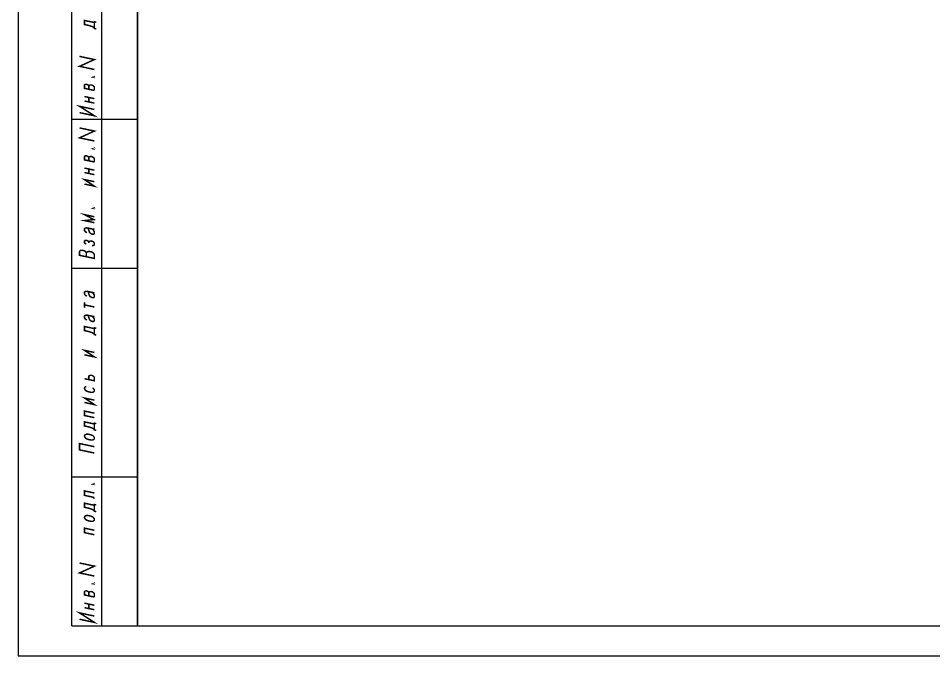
# Model space of a CAD drawing. Header units: millimetres. Extents: x 0 to 594, y 0 to 420.
# Drawn here: x 0 to 153.7, y 0 to 106.9 of the extents above; entities that cross this region are included whole.
import ezdxf

# ---------------------------------------------------------------- set-up
doc = ezdxf.new("R2010")
doc.units = ezdxf.units.MM
doc.header["$LTSCALE"] = 32.67
doc.layers.get('0').update_dxf_attribs({"linetype": 'CONTINUOUS'})

msp = doc.modelspace()

# ---------------------------------------------------------------- linework, layer by layer
at = {"color": 7, "linetype": 'Continuous'}
for p, q in [((0, 420), (0, 0)), ((20, 415), (20, 5)), ((9, 5), (9, 150)), ((14, 5), (14, 150)), ((20, 5), (20, 150)), ((9, 90), (20, 90)), ((9, 65), (20, 65)), ((9, 30), (20, 30)), ((9, 5), (20, 5)), ((20, 5), (589, 5)), ((0, 0), (594, 0))]:
    msp.add_line(p, q, dxfattribs=at)
at = {"color": 2, "linetype": 'Continuous', "const_width": 0.25}
for points in [[(12.7779258, 105.3541691), (12.5695928, 105.4609488), (12.3612586, 105.5677285), (11.8404255, 105.7409362), (11.1112594, 105.8959258), (11.1112594, 106.5834272), (12.7779258, 106.2291626)], [(13.0904259, 105.1627433), (12.7779258, 105.2291623), (12.7779258, 106.3541694), (13.0904259, 106.2877414)], [(12.7779258, 98.354167), (10.2779262, 98.8855548), (12.7779258, 100.0208311), (10.2779262, 100.552228)], [(12.7779258, 97.145837), (12.7779258, 97.0208302), (12.5695928, 97.0651155), (12.7779258, 97.145837)], [(12.7779258, 94.8333375), (11.1112594, 95.187593), (11.1112594, 95.7500966), (11.2154253, 95.8529517), (11.4237595, 95.8711697), (11.5279254, 95.8490271), (11.7362596, 95.7422474), (11.8404255, 95.5951069), (11.8404255, 95.0326034)], [(12.7779258, 94.8333375), (12.7779258, 95.395832), (12.6737587, 95.5429724), (12.5695928, 95.6276185), (12.3612586, 95.7343982), (12.2570927, 95.7565409), (12.0487585, 95.7383228), (11.9445926, 95.697962), (11.8404255, 95.5951069)], [(11.1112594, 93.8125903), (12.7779258, 93.4583348)], [(11.8404255, 92.907605), (11.8404255, 93.6576007)], [(10.2779262, 91.1147285), (12.7779258, 90.5833316), (10.2779262, 92.1772232), (12.7779258, 91.6458354)], [(11.1112594, 93.0625946), (12.7779258, 92.70833)], [(12.7779258, 86.3541633), (10.2779262, 86.8855602), (12.7779258, 88.0208365), (10.2779262, 88.5522243)], [(12.7779258, 85.1458334), (12.7779258, 85.0208356), (12.5695928, 85.0651119), (12.7779258, 85.1458334)], [(12.7779258, 82.8333338), (11.1112594, 83.1875984), (11.1112594, 83.7500929), (11.2154253, 83.8529571), (11.4237595, 83.8711661), (11.5279254, 83.8490325), (11.7362596, 83.7422437), (11.8404255, 83.5951033), (11.8404255, 83.0326088)], [(12.7779258, 82.8333338), (12.7779258, 83.3958374), (12.6737587, 83.5429778), (12.5695928, 83.6276148), (12.3612586, 83.7343945), (12.2570927, 83.7565372), (12.0487585, 83.7383191), (11.9445926, 83.6979674), (11.8404255, 83.5951033)], [(11.1112594, 81.8125957), (12.7779258, 81.4583311)], [(11.8404255, 80.9076013), (11.8404255, 81.6576061)], [(11.1112594, 79.1250938), (12.7779258, 78.7708292), (11.1112594, 79.8750985), (12.7779258, 79.5208339)], [(11.1112594, 81.0625909), (12.7779258, 80.7083354)], [(12.7779258, 72.6458296), (11.1112594, 73.0000941), (12.6737587, 73.1679724), (11.1112594, 74.0000945), (12.7779258, 73.6458299)], [(12.7779258, 75.1458303), (12.7779258, 75.0208325), (12.5695928, 75.0651179), (12.7779258, 75.1458303)], [(11.5279254, 70.9740263), (11.3195924, 71.080815), (11.2154253, 71.1654521), (11.1112594, 71.3125925), (11.1112594, 71.6250915), (11.2154253, 71.7279556), (11.3195924, 71.7683073), (11.5279254, 71.7865254), (12.6737587, 71.5429742), (12.7779258, 71.5833349)], [(11.6320925, 71.7643918), (11.7362596, 71.6797457), (11.8404255, 71.3451041), (11.9445926, 71.0729659), (12.0487585, 70.9258254), (12.1529256, 70.8411793), (12.3612586, 70.7343996), (12.4654257, 70.712257), (12.6737587, 70.730475), (12.7779258, 70.8958336), (12.7779258, 71.0833347), (12.6737587, 71.2929786), (12.5695928, 71.440119), (12.3612586, 71.6094022)], [(11.4237595, 69.0586718), (11.2154253, 69.1654514), (11.1112594, 69.3125919), (11.1112594, 69.5625965), (11.2154253, 69.6654516), (11.4237595, 69.6836697), (11.5279254, 69.661527), (11.7362596, 69.5547473), (11.8404255, 69.4076069), (11.8404255, 69.2201057)], [(12.3612586, 68.7969024), (12.5695928, 68.8151115), (12.6737587, 68.8554722), (12.7779258, 68.9583364), (12.7779258, 69.2083319), (12.6737587, 69.3554724), (12.5695928, 69.4401184), (12.3612586, 69.5468981), (12.2570927, 69.5690408), (12.0487585, 69.5508227), (11.9445926, 69.510462), (11.8404255, 69.4076069)], [(11.4237595, 66.9336734), (11.4237595, 67.5586713), (11.3195924, 67.7683152), (11.2154253, 67.8529522), (11.0070923, 67.9597319), (10.6945922, 68.0261599), (10.4862592, 68.0079418), (10.3820921, 67.9675811), (10.2779262, 67.8022225), (10.2779262, 67.1772246), (12.7779258, 66.6458368), (12.7779258, 67.2708347), (12.6737587, 67.4804786), (12.4654257, 67.6497617), (12.2570927, 67.7565414), (11.9445926, 67.8229603), (11.7362596, 67.8047422), (11.5279254, 67.7240298), (11.4237595, 67.5586713)], [(11.5279254, 60.3281969), (11.3195924, 60.4349766), (11.2154253, 60.5196227), (11.1112594, 60.6667631), (11.1112594, 60.9792621), (11.2154253, 61.0821172), (11.3195924, 61.1224779), (11.5279254, 61.140696), (12.6737587, 60.8971447), (12.7779258, 60.9374964)], [(11.6320925, 61.1185533), (11.7362596, 61.0339163), (11.8404255, 60.6992747), (11.9445926, 60.4271274), (12.0487585, 60.2799869), (12.1529256, 60.1953499), (12.3612586, 60.0885612), (12.4654257, 60.0664276), (12.6737587, 60.0846456), (12.7779258, 60.2500042), (12.7779258, 60.4374963), (12.6737587, 60.6471401), (12.5695928, 60.7942806), (12.3612586, 60.9635637)], [(11.1112594, 58.4167579), (11.1112594, 59.2917604)], [(11.1112594, 58.8542637), (12.7779258, 58.4999991)], [(11.5279254, 56.3281956), (11.3195924, 56.4349753), (11.2154253, 56.5196214), (11.1112594, 56.6667619), (11.1112594, 56.9792608), (11.2154253, 57.0821159), (11.3195924, 57.1224767), (11.5279254, 57.1406948), (12.6737587, 56.8971435), (12.7779258, 56.9375043)], [(11.6320925, 57.1185521), (11.7362596, 57.0339151), (11.8404255, 56.6992734), (11.9445926, 56.4271262), (12.0487585, 56.2799857), (12.1529256, 56.1953487), (12.3612586, 56.088569), (12.4654257, 56.0664263), (12.6737587, 56.0846444), (12.7779258, 56.2500029), (12.7779258, 56.4375041), (12.6737587, 56.6471389), (12.5695928, 56.7942794), (12.3612586, 56.9635625)], [(12.7779258, 53.9999977), (12.5695928, 54.1067865), (12.3612586, 54.2135662), (11.8404255, 54.3867739), (11.1112594, 54.5417635), (11.1112594, 55.2292648), (12.7779258, 54.8750002)], [(13.0904259, 53.8085719), (12.7779258, 53.8749999), (12.7779258, 54.999998), (13.0904259, 54.9335791)], [(11.1112594, 50.4792589), (12.7779258, 50.1250033), (11.1112594, 51.2292636), (12.7779258, 50.874999)], [(11.1112594, 46.4792576), (12.7779258, 46.1250021), (12.7779258, 46.6874966), (12.6737587, 46.8346371), (12.5695928, 46.9192831), (12.3612586, 47.0260628), (12.2570927, 47.0482055), (12.0487585, 47.0299874), (11.9445926, 46.9896267), (11.8404255, 46.8867716), (11.8404255, 46.324268)], [(11.4237595, 45.1628338), (11.2154253, 45.0821213), (11.1112594, 44.9167628), (11.1112594, 44.791765), (11.2154253, 44.5821212), (11.4237595, 44.4128381), (11.7362596, 44.2839157), (12.1529256, 44.195345), (12.4654257, 44.1914204), (12.6737587, 44.2721419), (12.7779258, 44.4375005), (12.7779258, 44.5624982), (12.6737587, 44.7721421), (12.4654257, 44.9414252)], [(11.1112594, 42.4792564), (12.7779258, 42.1250009), (11.1112594, 43.2292612), (12.7779258, 42.8749966)], [(12.7779258, 39.9374991), (11.1112594, 40.2917637), (11.1112594, 41.0417594), (12.7779258, 40.6875038)], [(12.7779258, 38.0000019), (12.5695928, 38.1067816), (12.3612586, 38.2135613), (11.8404255, 38.386769), (11.1112594, 38.5417586), (11.1112594, 39.2292599), (12.7779258, 38.8750044)], [(13.0904259, 37.8085761), (12.7779258, 37.8750041), (12.7779258, 39.0000022), (13.0904259, 38.9335742)], [(11.7362596, 36.2839133), (11.4237595, 36.4128356), (11.2154253, 36.5821187), (11.1112594, 36.7917626), (11.1112594, 36.9167604), (11.2154253, 37.0821189), (11.4237595, 37.1628404), (11.7362596, 37.1589158), (12.1529256, 37.0703451), (12.4654257, 36.9414228), (12.6737587, 36.7721396), (12.7779258, 36.5624958), (12.7779258, 36.437498), (12.6737587, 36.2721395), (12.4654257, 36.1914271), (12.1529256, 36.1953517), (11.7362596, 36.2839133)], [(12.7779258, 34.0000007), (10.2779262, 34.531393), (10.2779262, 35.5938922), (12.7779258, 35.0624999)], [(12.7779258, 26.3541676), (12.6737587, 26.5013081), (12.5695928, 26.5859496), (12.4654257, 26.6080923), (11.1112594, 26.8959289), (11.1112594, 27.6459291), (12.7779258, 27.2916645)], [(12.7779258, 28.8541684), (12.7779258, 28.7291661), (12.5695928, 28.7734514), (12.7779258, 28.8541684)], [(12.7779258, 24.354167), (12.5695928, 24.4609513), (12.3612586, 24.567731), (11.8404255, 24.7409387), (11.1112594, 24.8959283), (11.1112594, 25.5834296), (12.7779258, 25.229165)], [(13.0904259, 24.1627413), (12.7779258, 24.2291647), (12.7779258, 25.3541673), (13.0904259, 25.2877439)], [(11.7362596, 22.6380784), (11.4237595, 22.7670053), (11.2154253, 22.9362884), (11.1112594, 23.1459277), (11.1112594, 23.2709255), (11.2154253, 23.436284), (11.4237595, 23.5170055), (11.7362596, 23.5130809), (12.1529256, 23.4245148), (12.4654257, 23.2955924), (12.6737587, 23.1263093), (12.7779258, 22.9166655), (12.7779258, 22.7916677), (12.6737587, 22.6263092), (12.4654257, 22.5455922), (12.1529256, 22.5495123), (11.7362596, 22.6380784)], [(12.7779258, 20.2916669), (11.1112594, 20.645927), (11.1112594, 21.3959272), (12.7779258, 21.0416672)], [(12.7779258, 13.3541682), (10.2779262, 13.885556), (12.7779258, 15.0208324), (10.2779262, 15.5522247)], [(12.7779258, 9.8333342), (11.1112594, 10.1875942), (11.1112594, 10.7500933), (11.2154253, 10.8529529), (11.4237595, 10.871171), (11.5279254, 10.8490283), (11.7362596, 10.7422486), (11.8404255, 10.5951037), (11.8404255, 10.0326046)], [(12.7779258, 9.8333342), (12.7779258, 10.3958332), (12.6737587, 10.5429737), (12.5695928, 10.6276152), (12.3612586, 10.7343994), (12.2570927, 10.7565421), (12.0487585, 10.738324), (11.9445926, 10.6979633), (11.8404255, 10.5951037)], [(12.7779258, 12.1458338), (12.7779258, 12.0208315), (12.5695928, 12.0651168), (12.7779258, 12.1458338)], [(11.1112594, 8.8125961), (12.7779258, 8.4583315)], [(11.1112594, 8.0625959), (12.7779258, 7.7083313)], [(11.8404255, 7.9076062), (11.8404255, 8.6576065)], [(10.2779262, 6.1147252), (12.7779258, 5.5833329), (10.2779262, 7.1772244), (12.7779258, 6.6458321)]]:
    msp.add_lwpolyline(points, dxfattribs=at)

doc.saveas('drawing.dxf')
